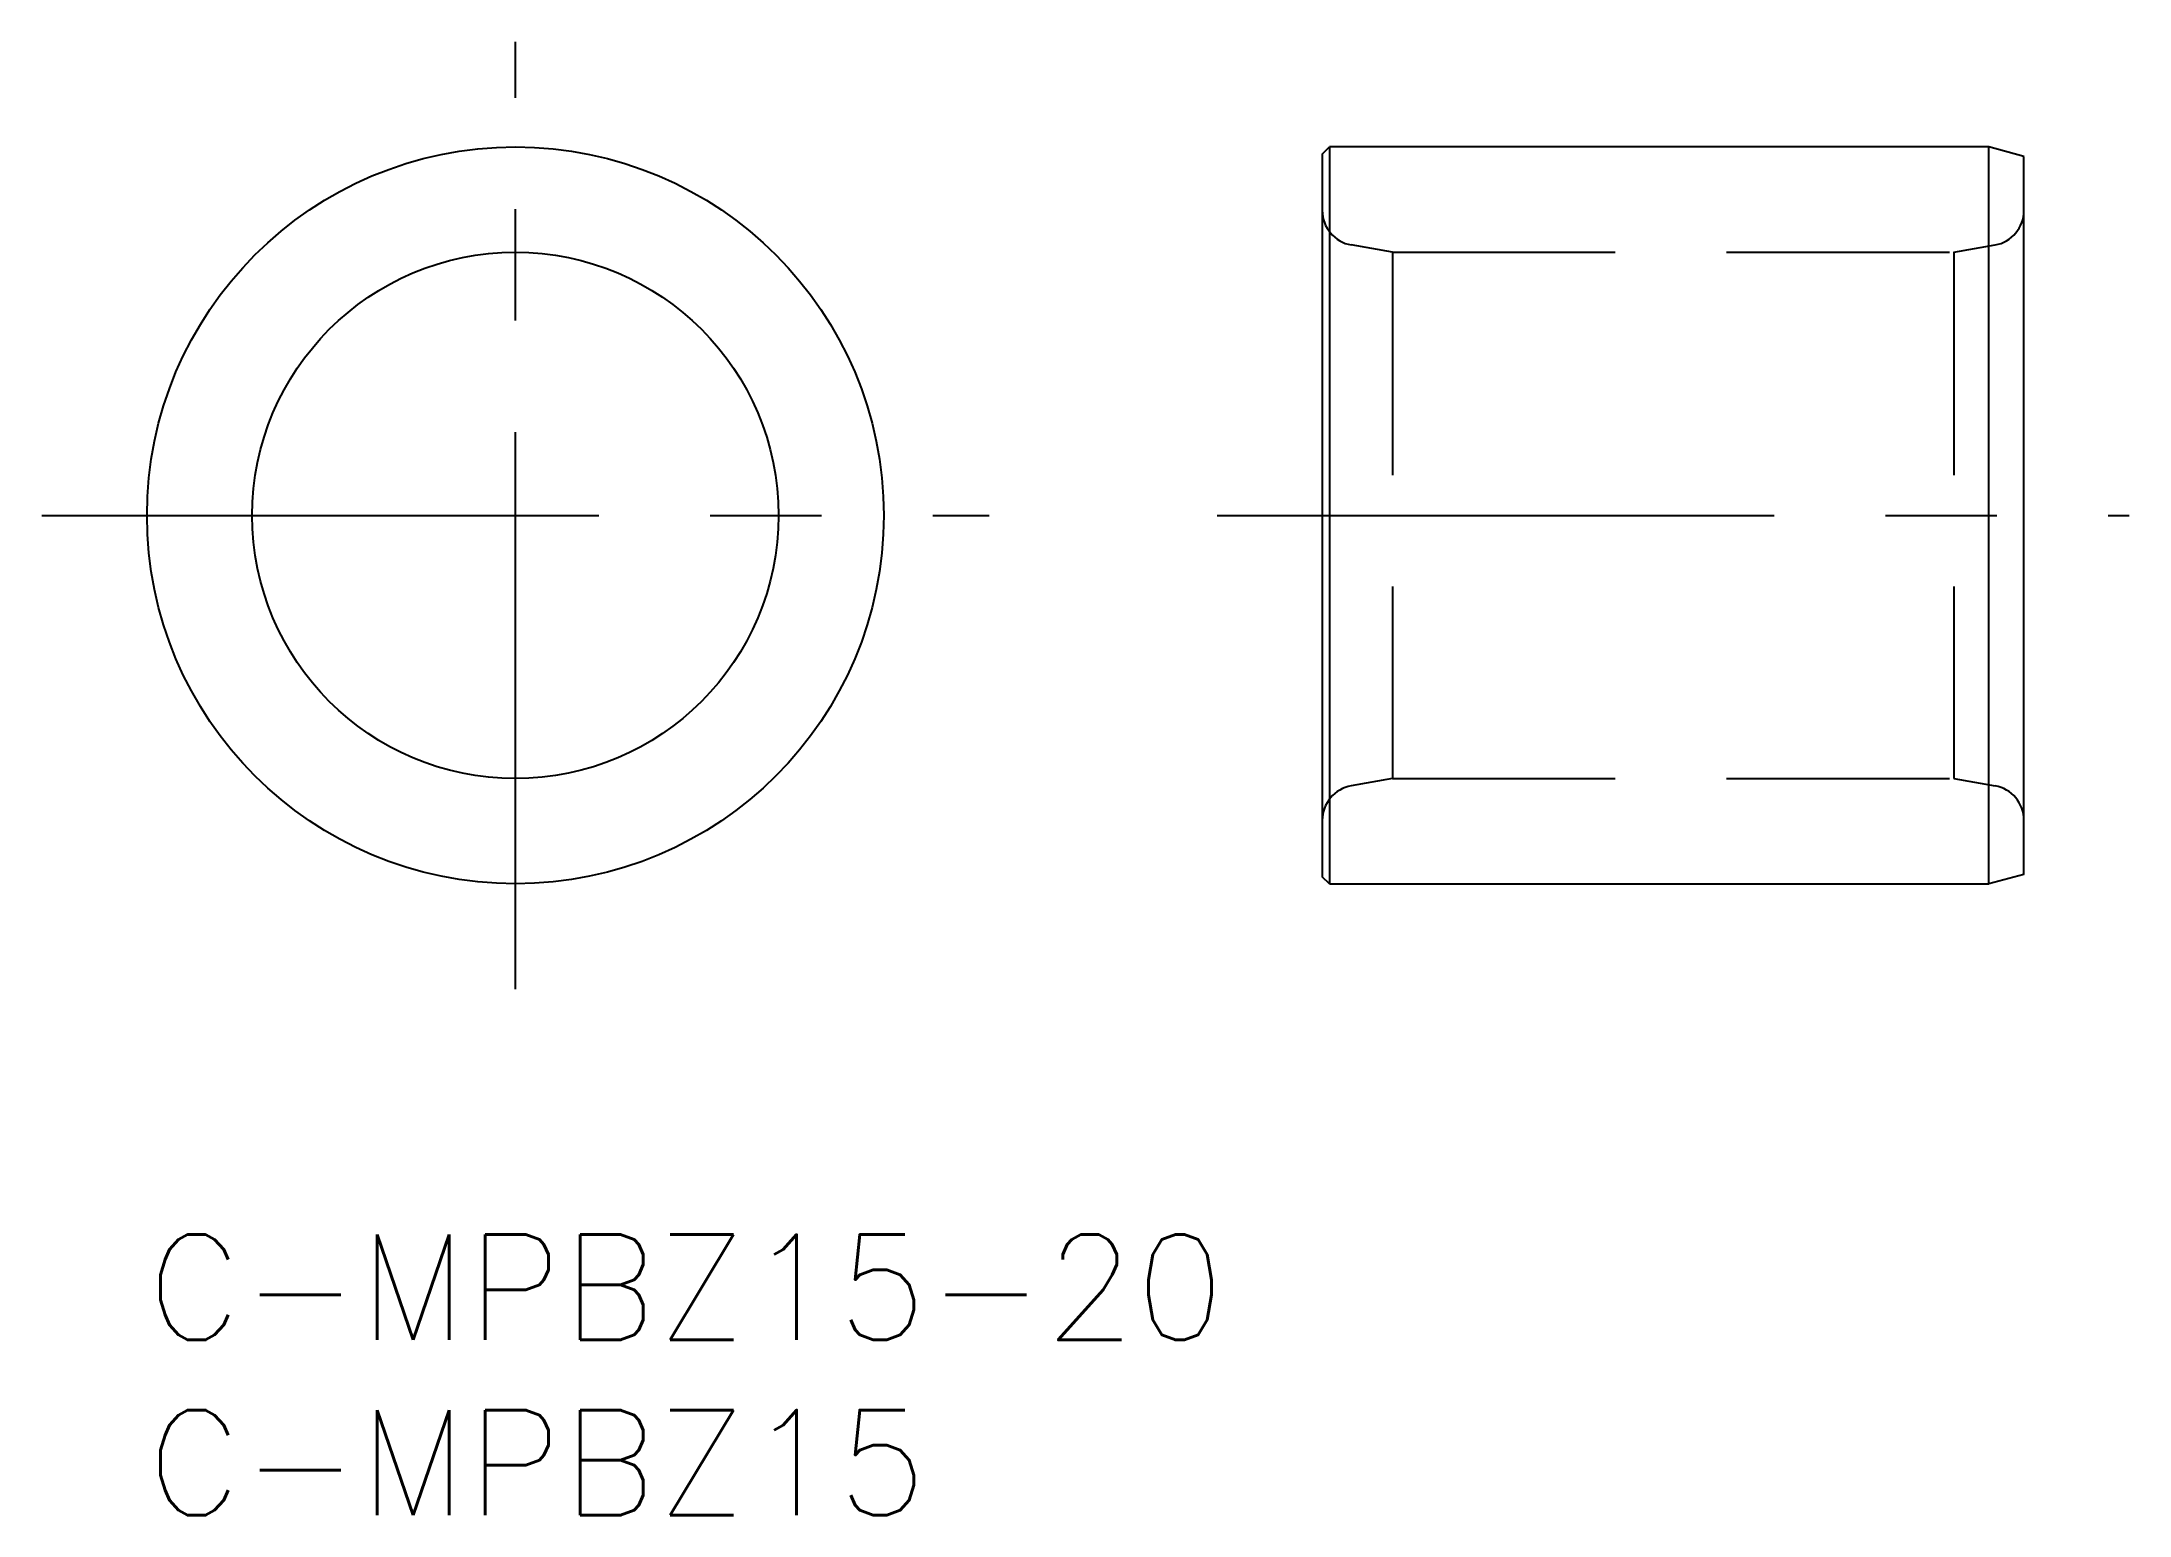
# Model space of a CAD drawing. Extents: x -3 to 56.5, y -8 to 34.
import ezdxf

# ---------------------------------------------------------------- set-up
doc = ezdxf.new("R2010")
doc.units = 0
doc.header["$LTSCALE"] = 0.5
doc.linetypes.add('CENTER', pattern=[50.8, 31.75, -6.35, 6.35, -6.35])
doc.linetypes.add('DASHED', pattern=[19.05, 12.7, -6.35])
for name, color, linetype in [('MSM_CENTER', 1, 'CENTER'), ('MSM_CONTINUOUS', 7, 'CONTINUOUS'), ('MSM_DASHED', 4, 'DASHED'), ('MSM_PART_NUMBER', 7, 'CONTINUOUS')]:
    doc.layers.add(name, color=color, linetype=linetype)
doc.styles.get("Standard").update_dxf_attribs({"font": 'txt.shx', "height": 3, "bigfont": 'bigfont.shx'})

# ---------------------------------------------------------------- blocks, each defined once
blk = doc.blocks.new('*U19')
at = {"layer": 'MSM_PART_NUMBER'}
blk.add_text('C-MPBZ15-20', height=3, dxfattribs=at).set_placement((0, -3))
blk = doc.blocks.new('*U20')
at = {"layer": 'MSM_PART_NUMBER'}
blk.add_text('C-MPBZ15', height=3, dxfattribs=at).set_placement((0, -8))

msp = doc.modelspace()

# ---------------------------------------------------------------- linework, layer by layer
at = {"layer": 'MSM_CENTER'}
for p, q in [((10.5, 7), (10.5, 34)), ((-3, 20.5), (24, 20.5)), ((30.5, 20.5), (56.5, 20.5))]:
    msp.add_line(p, q, dxfattribs=at)
at = {"layer": 'MSM_CONTINUOUS'}
for p, q in [((33.5, 30.8), (33.7, 31)), ((33.7, 31), (33.7, 10)), ((52.5, 31), (33.7, 31)), ((53.5, 30.732), (52.5, 31)), ((52.5, 10), (52.5, 31)), ((33.5, 30.8), (33.5, 10.2)), ((53.5, 10.268), (53.5, 30.732)), ((33.7, 10), (33.5, 10.2)), ((53.5, 10.268), (52.5, 10)), ((33.7, 10), (52.5, 10))]:
    msp.add_line(p, q, dxfattribs=at)
for radius in [10.5, 7.5]:
    msp.add_circle((10.5, 20.5), radius, dxfattribs=at)
at = {"layer": 'MSM_DASHED'}
for p, q in [((35.5, 28), (34.326, 28.207)), ((35.5, 28), (35.5, 13)), ((35.5, 28), (51.5, 28)), ((51.5, 28), (52.674, 28.207)), ((51.5, 28), (51.5, 13)), ((35.5, 13), (34.326, 12.793)), ((35.5, 13), (51.5, 13)), ((51.5, 13), (52.674, 12.793))]:
    msp.add_line(p, q, dxfattribs=at)
for centre, start, end in [((34.5, 29.192), 180, 260), ((52.5, 29.192), 280, 0), ((34.5, 11.808), 100, 180), ((52.5, 11.808), 0, 80)]:
    msp.add_arc(centre, 1, start, end, dxfattribs=at)

# ---------------------------------------------------------------- block references
at = {"layer": 'MSM_CONTINUOUS'}
for name in ['*U19', '*U20']:
    msp.add_blockref(name, (0, 0), dxfattribs=at)

doc.saveas('drawing.dxf')
